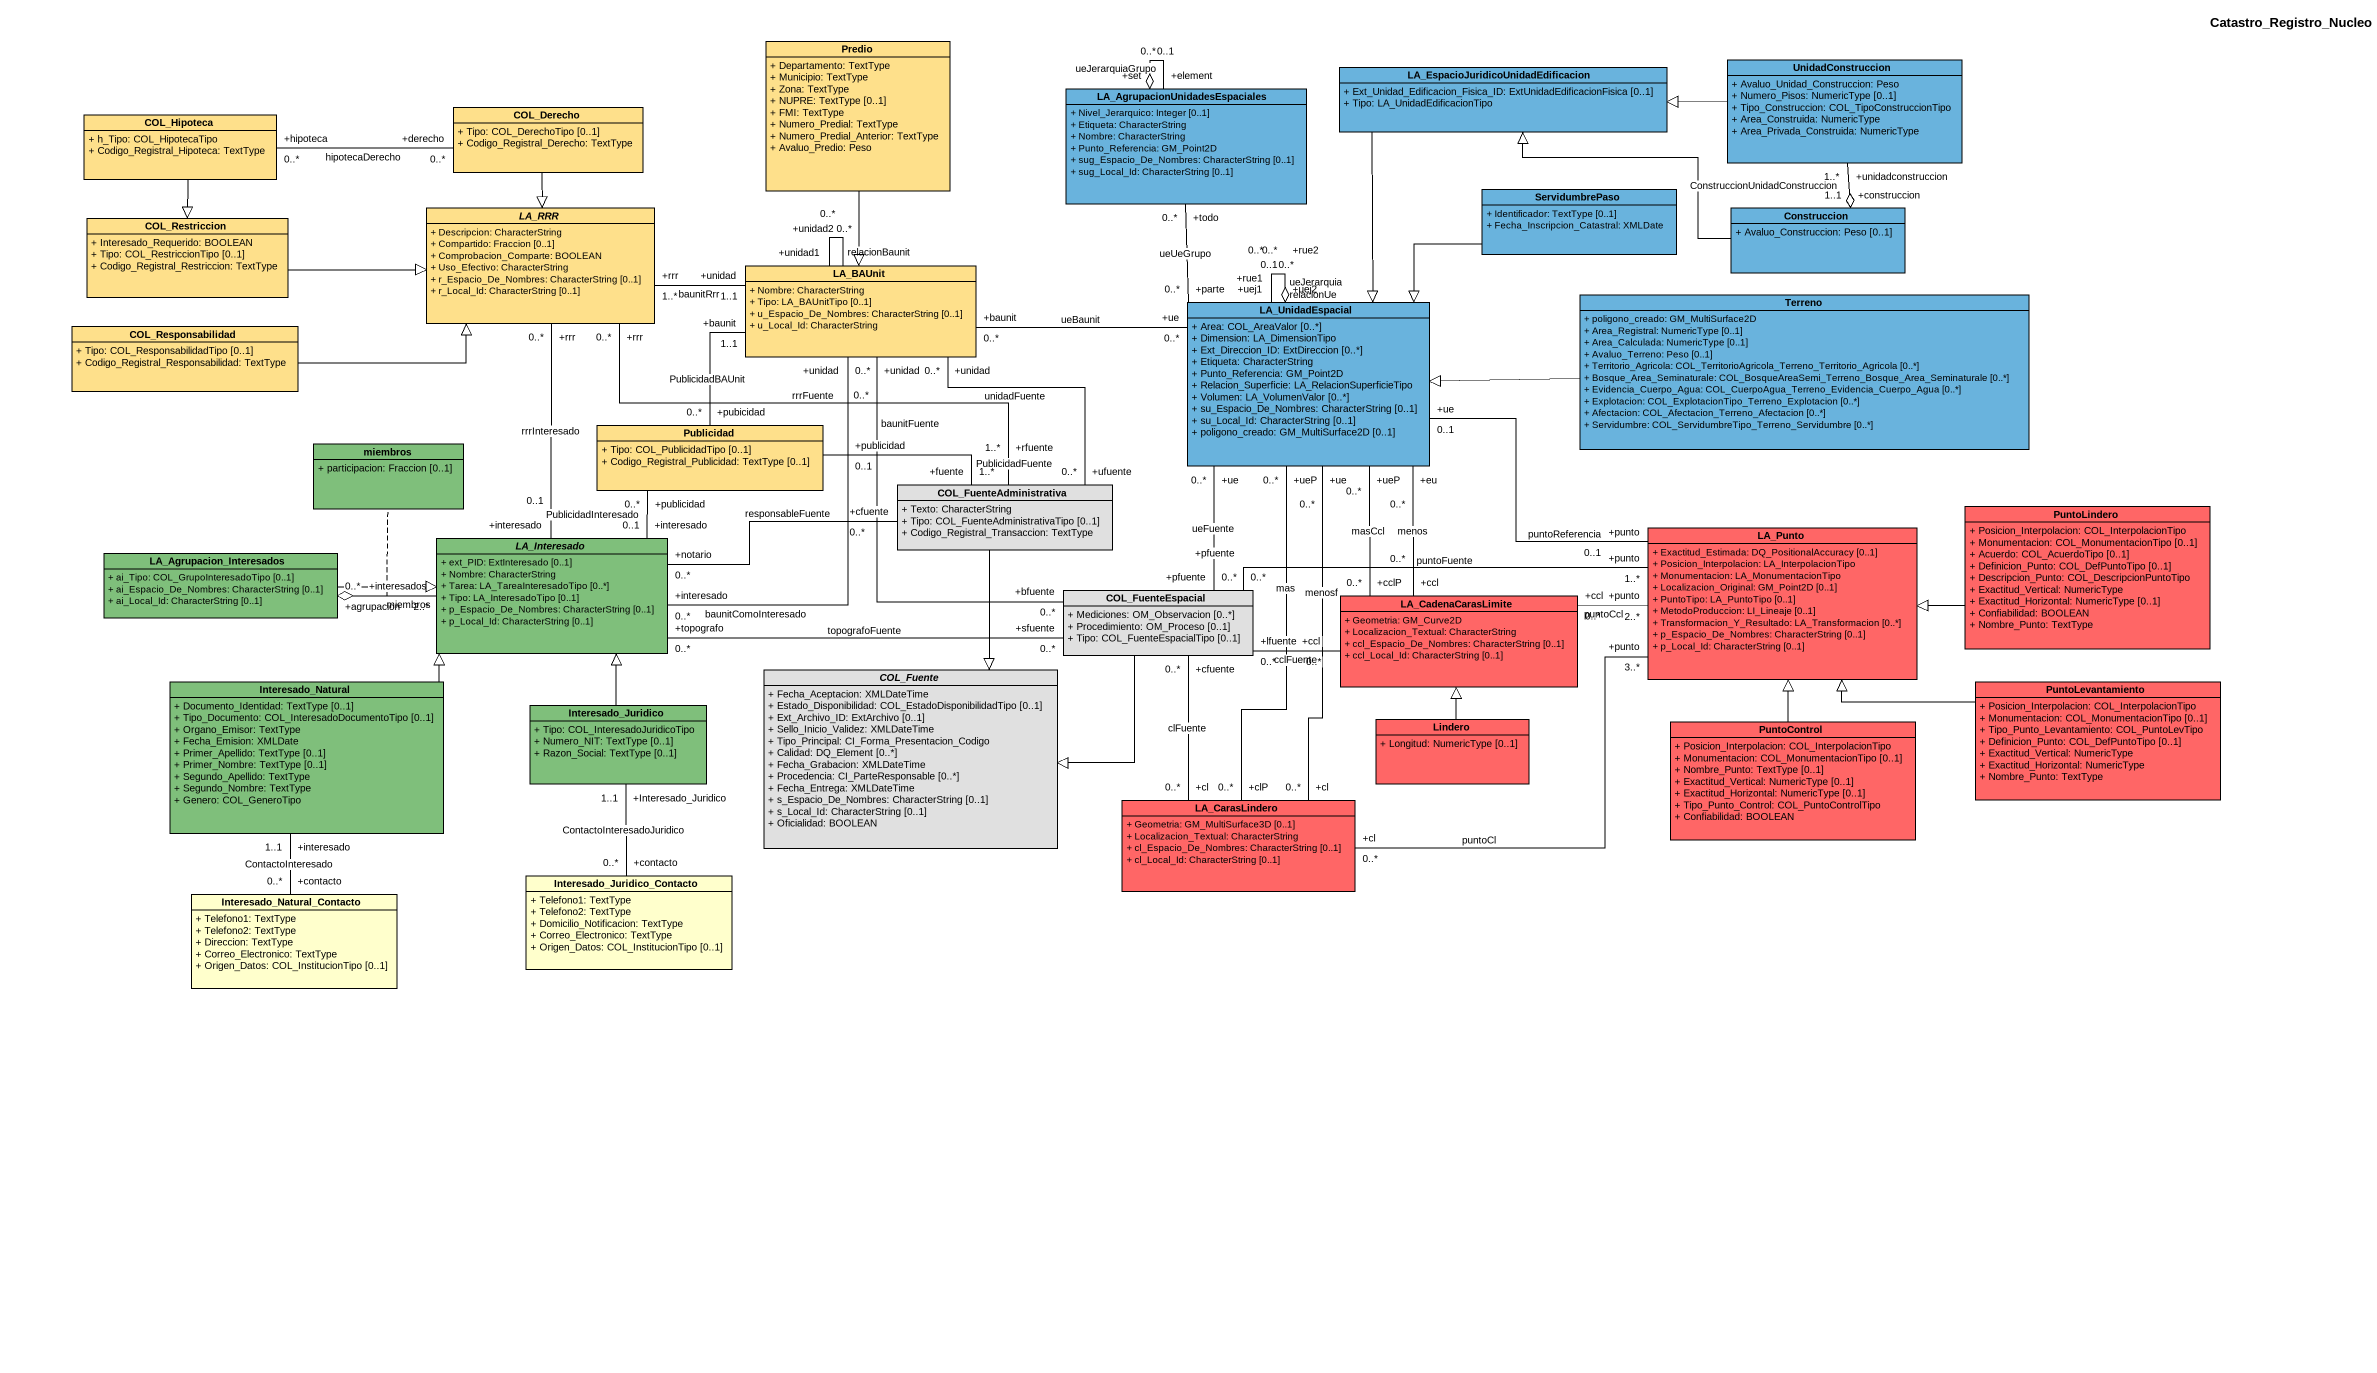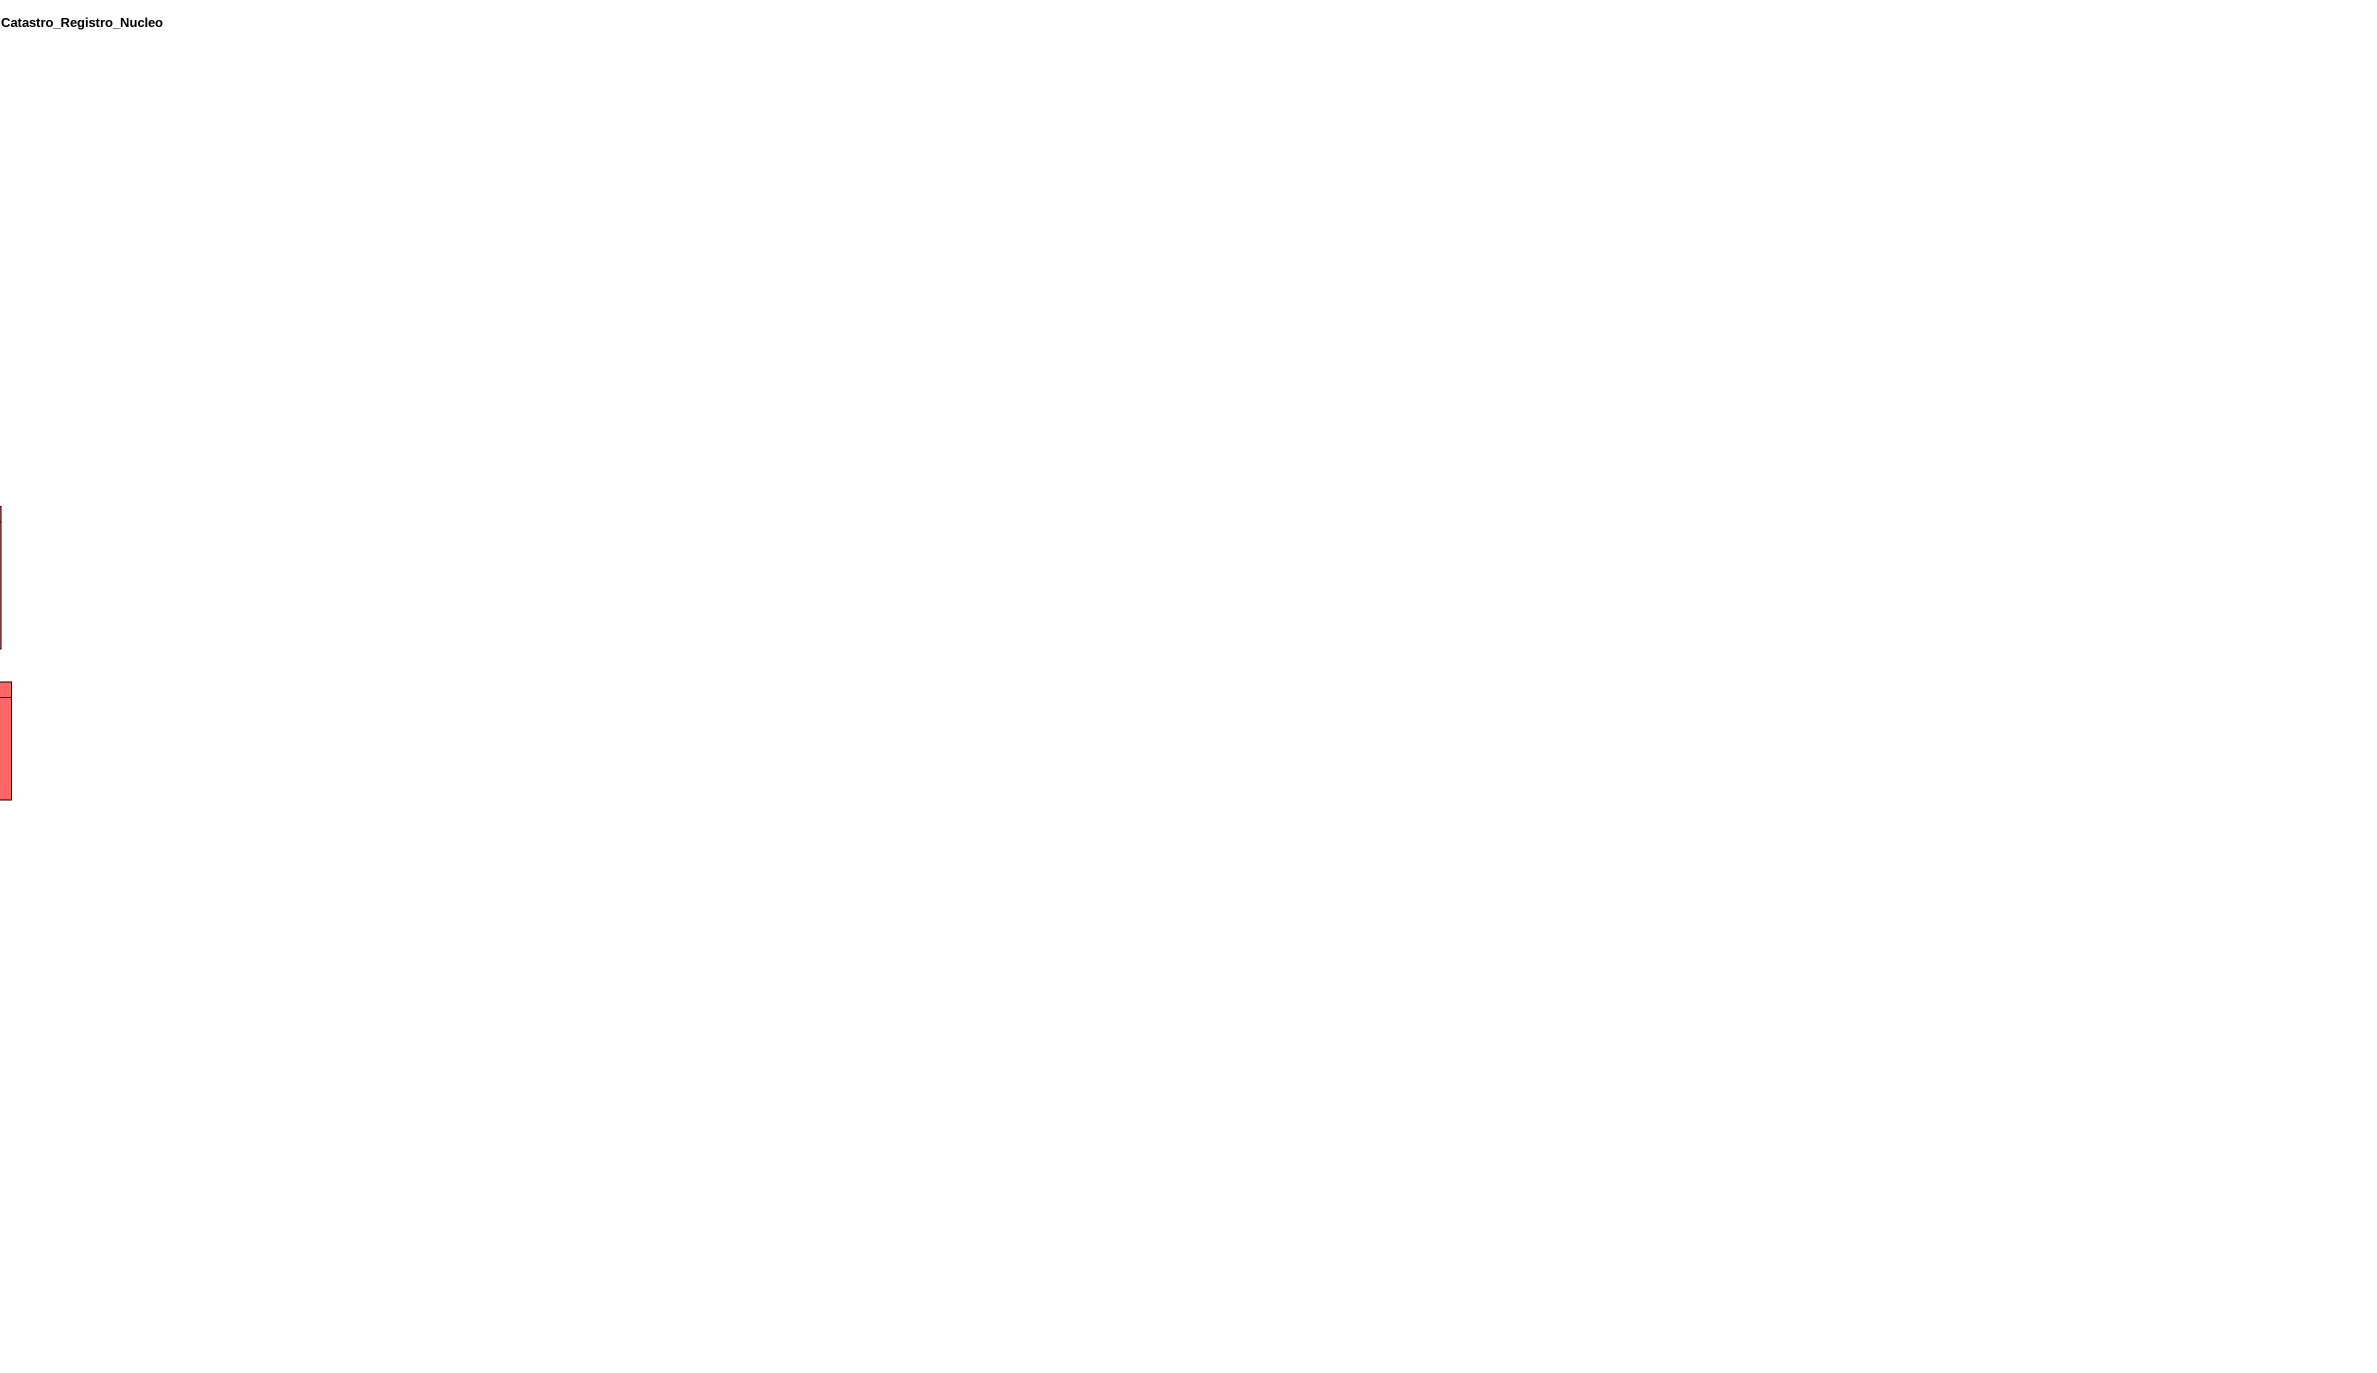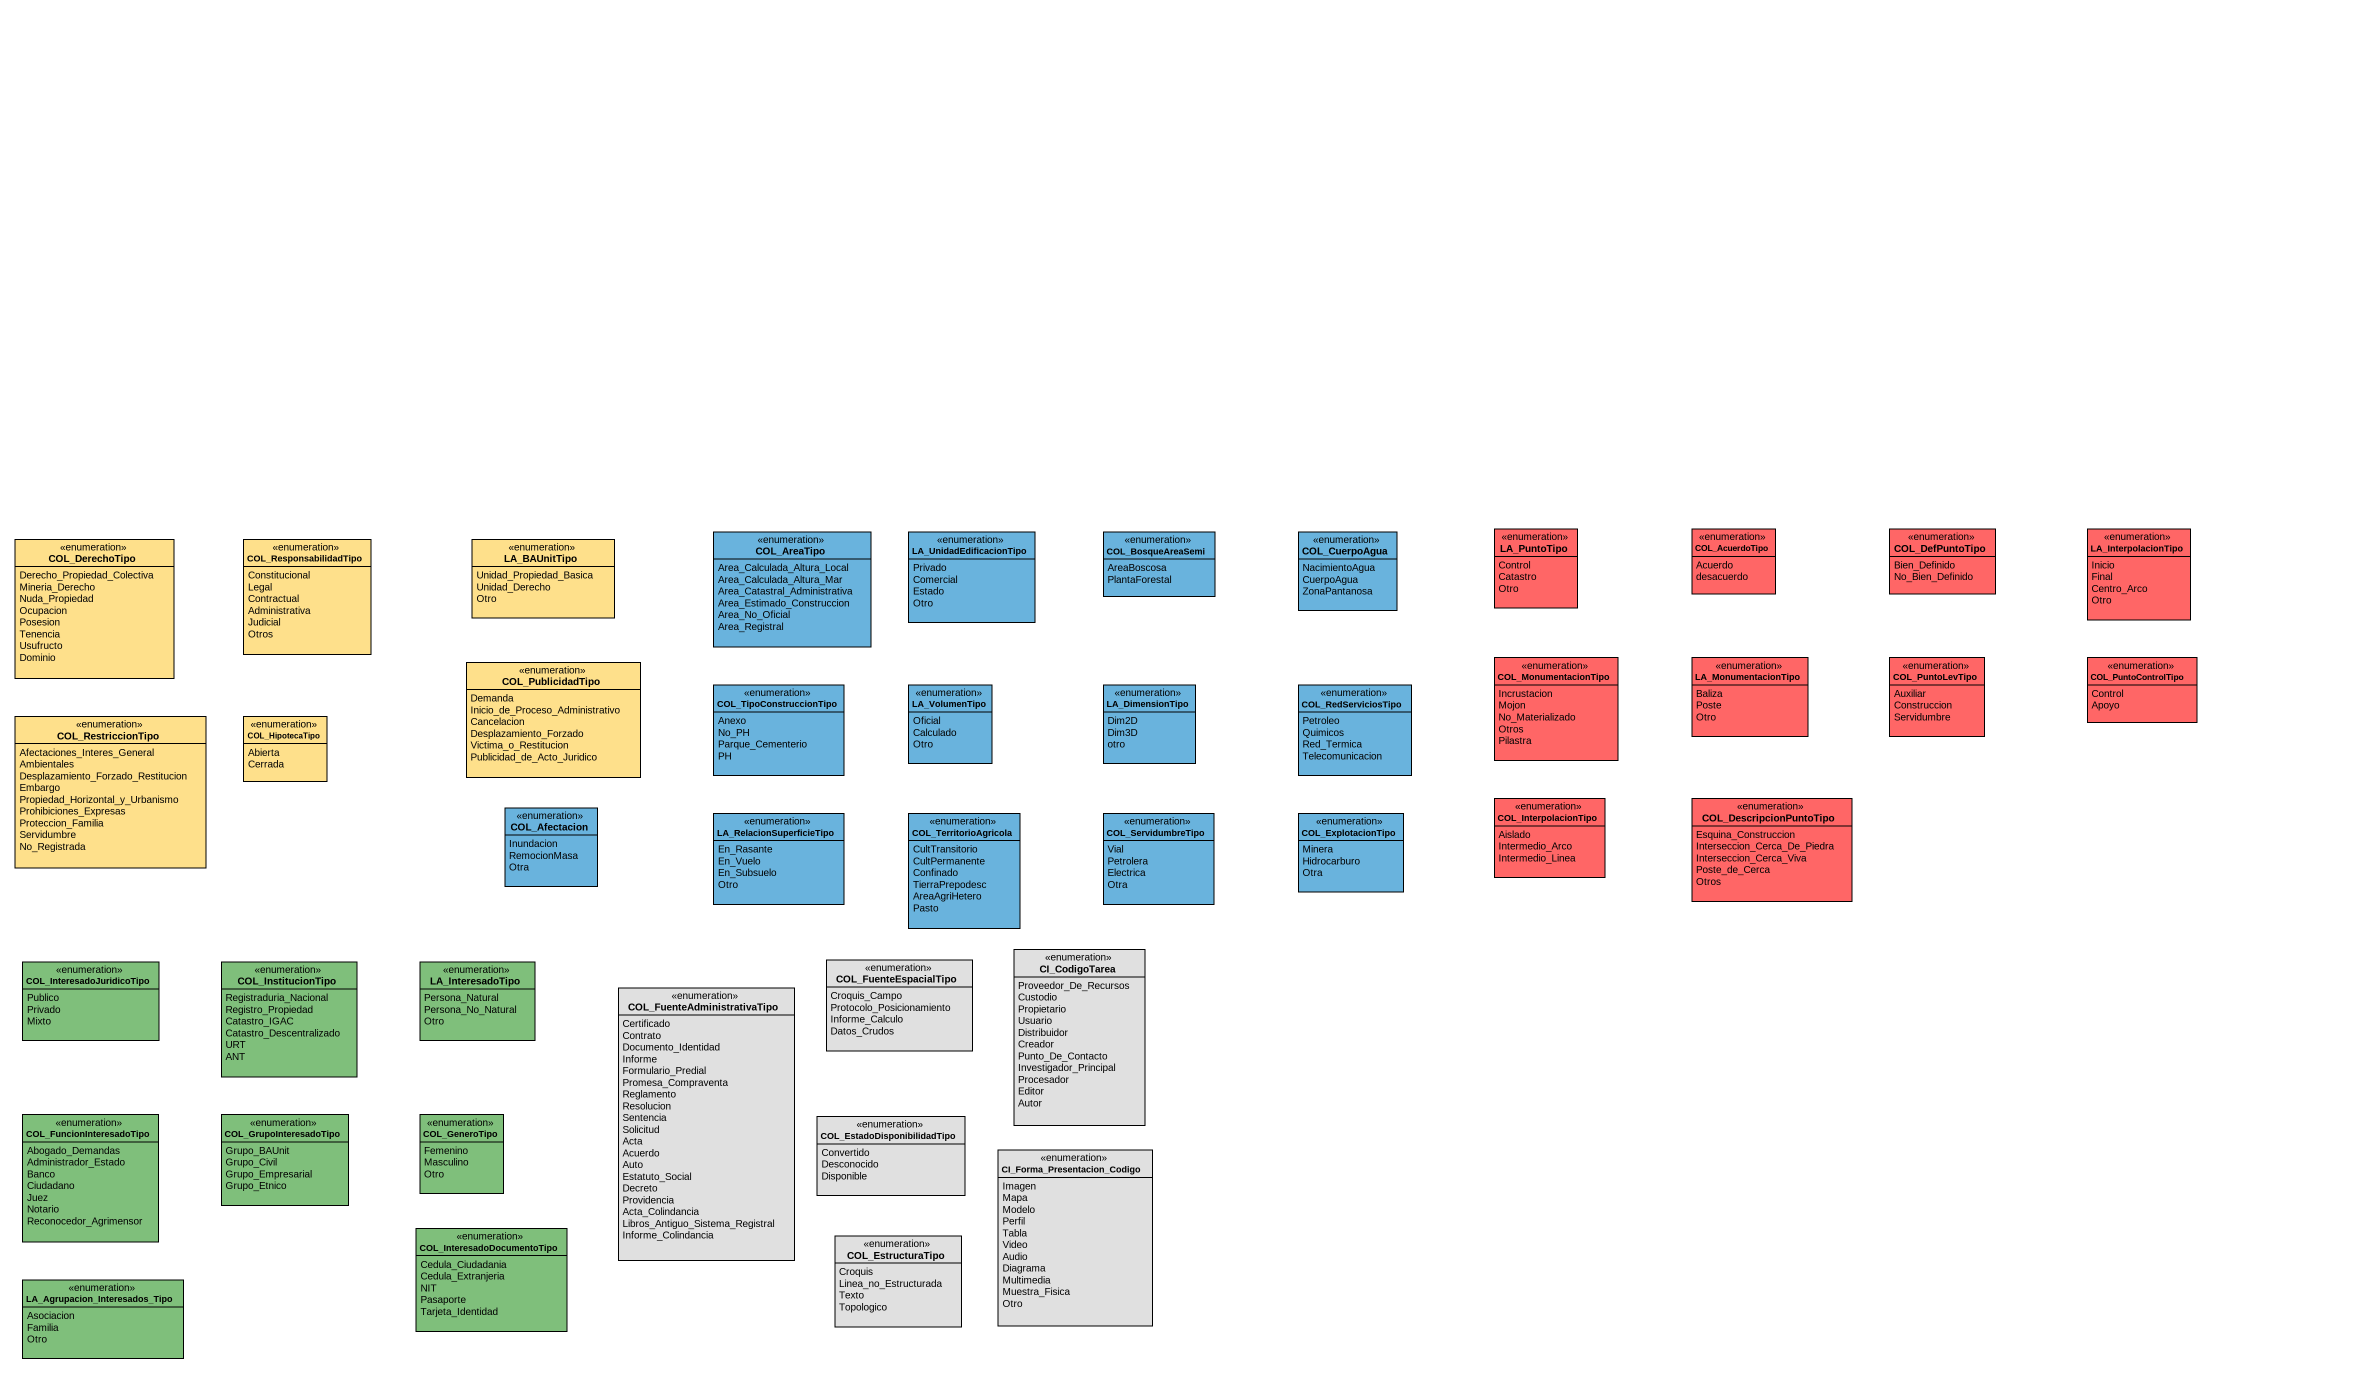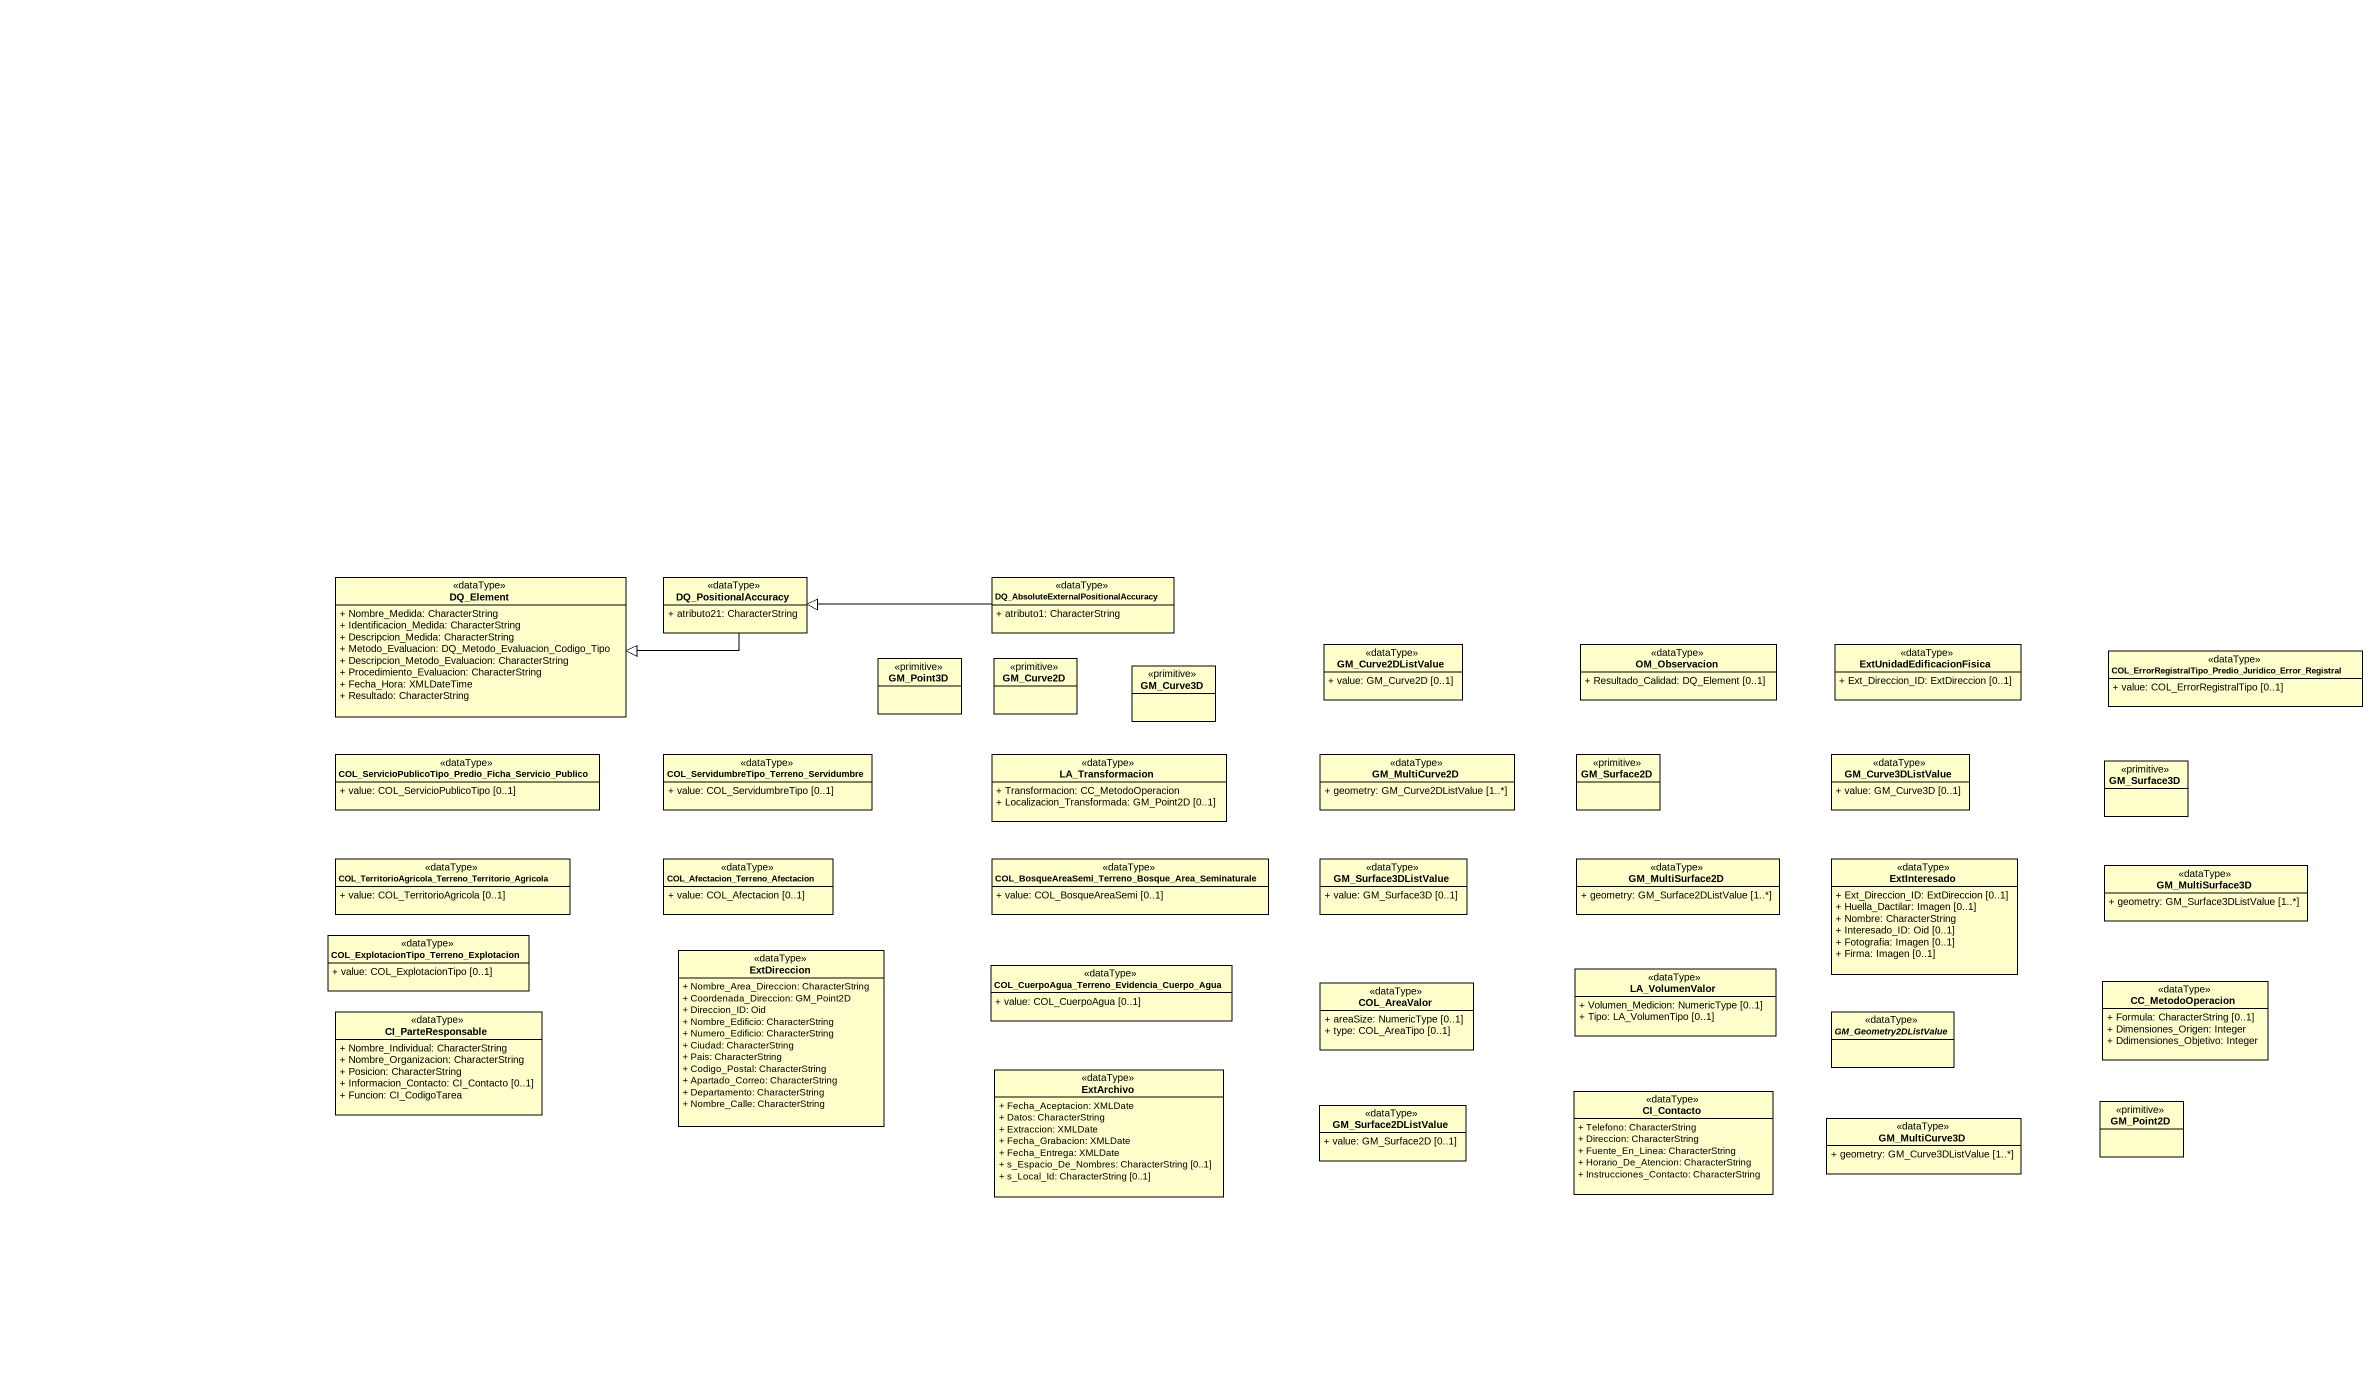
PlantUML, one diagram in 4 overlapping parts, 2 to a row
@startuml
title Catastro_Registro_Nucleo
hide circle
hide empty members
skinparam classAttributeIconSize 0
class Predio #FEE08B {
  + Departamento: TextType
  + Municipio: TextType
  + Zona: TextType
  + NUPRE: TextType [0..1]
  + FMI: TextType
  + Numero_Predial: TextType
  + Numero_Predial_Anterior: TextType
  + Avaluo_Predio: Peso
}
class "LA_AgrupacionUnidadesEspaciales" as LA_AgrupacionUnidadesEspacia #69B3DD {
  + Nivel_Jerarquico: Integer [0..1]
  + Etiqueta: CharacterString
  + Nombre: CharacterString
  + Punto_Referencia: GM_Point2D
  + sug_Espacio_De_Nombres: CharacterString [0..1]
  + sug_Local_Id: CharacterString [0..1]
}
class "LA_EspacioJuridicoUnidadEdificacion" as LA_EspacioJuridicoUnidadEdif #69B3DD {
  + Ext_Unidad_Edificacion_Fisica_ID: ExtUnidadEdificacionFisica [0..1]
  + Tipo: LA_UnidadEdificacionTipo
}
class UnidadConstruccion #69B3DD {
  + Avaluo_Unidad_Construccion: Peso
  + Numero_Pisos: NumericType [0..1]
  + Tipo_Construccion: COL_TipoConstruccionTipo
  + Area_Construida: NumericType
  + Area_Privada_Construida: NumericType
}
class COL_Hipoteca #FEE08B {
  + h_Tipo: COL_HipotecaTipo
  + Codigo_Registral_Hipoteca: TextType
}
class COL_Derecho #FEE08B {
  + Tipo: COL_DerechoTipo [0..1]
  + Codigo_Registral_Derecho: TextType
}
abstract class LA_RRR #FEE08B {
  + Descripcion: CharacterString
  + Compartido: Fraccion [0..1]
  + Comprobacion_Comparte: BOOLEAN
  + Uso_Efectivo: CharacterString
  + r_Espacio_De_Nombres: CharacterString [0..1]
  + r_Local_Id: CharacterString [0..1]
}
class ServidumbrePaso #69B3DD {
  + Identificador: TextType [0..1]
  + Fecha_Inscripcion_Catastral: XMLDate
}
class Construccion #69B3DD {
  + Avaluo_Construccion: Peso [0..1]
}
class COL_Restriccion #FEE08B {
  + Interesado_Requerido: BOOLEAN
  + Tipo: COL_RestriccionTipo [0..1]
  + Codigo_Registral_Restriccion: TextType
}
class LA_BAUnit #FEE08B {
  + Nombre: CharacterString
  + Tipo: LA_BAUnitTipo [0..1]
  + u_Espacio_De_Nombres: CharacterString [0..1]
  + u_Local_Id: CharacterString
}
class Terreno #69B3DD {
  + poligono_creado: GM_MultiSurface2D
  + Area_Registral: NumericType [0..1]
  + Area_Calculada: NumericType [0..1]
  + Avaluo_Terreno: Peso [0..1]
  + Territorio_Agricola: COL_TerritorioAgricola_Terreno_Territorio_Agricola [0..*]
  + Bosque_Area_Seminaturale: COL_BosqueAreaSemi_Terreno_Bosque_Area_Seminaturale [0..*]
  + Evidencia_Cuerpo_Agua: COL_CuerpoAgua_Terreno_Evidencia_Cuerpo_Agua [0..*]
  + Explotacion: COL_ExplotacionTipo_Terreno_Explotacion [0..*]
  + Afectacion: COL_Afectacion_Terreno_Afectacion [0..*]
  + Servidumbre: COL_ServidumbreTipo_Terreno_Servidumbre [0..*]
}
class COL_Responsabilidad #FEE08B {
  + Tipo: COL_ResponsabilidadTipo [0..1]
  + Codigo_Registral_Responsabilidad: TextType
}
class LA_UnidadEspacial #69B3DD {
  + Area: COL_AreaValor [0..*]
  + Dimension: LA_DimensionTipo
  + Ext_Direccion_ID: ExtDireccion [0..*]
  + Etiqueta: CharacterString
  + Punto_Referencia: GM_Point2D
  + Relacion_Superficie: LA_RelacionSuperficieTipo
  + Volumen: LA_VolumenValor [0..*]
  + su_Espacio_De_Nombres: CharacterString [0..1]
  + su_Local_Id: CharacterString [0..1]
  + poligono_creado: GM_MultiSurface2D [0..1]
}
class Publicidad #FEE08B {
  + Tipo: COL_PublicidadTipo [0..1]
  + Codigo_Registral_Publicidad: TextType [0..1]
}
class miembros #7FBF7B {
  + participacion: Fraccion [0..1]
}
class COL_FuenteAdministrativa #E0E0E0 {
  + Texto: CharacterString
  + Tipo: COL_FuenteAdministrativaTipo [0..1]
  + Codigo_Registral_Transaccion: TextType
}
class PuntoLindero #FF6666 {
  + Posicion_Interpolacion: COL_InterpolacionTipo
  + Monumentacion: COL_MonumentacionTipo [0..1]
  + Acuerdo: COL_AcuerdoTipo [0..1]
  + Definicion_Punto: COL_DefPuntoTipo [0..1]
  + Descripcion_Punto: COL_DescripcionPuntoTipo
  + Exactitud_Vertical: NumericType
  + Exactitud_Horizontal: NumericType [0..1]
  + Confiabilidad: BOOLEAN
  + Nombre_Punto: TextType
}
abstract class LA_Interesado #7FBF7B {
  + ext_PID: ExtInteresado [0..1]
  + Nombre: CharacterString
  + Tarea: LA_TareaInteresadoTipo [0..*]
  + Tipo: LA_InteresadoTipo [0..1]
  + p_Espacio_De_Nombres: CharacterString [0..1]
  + p_Local_Id: CharacterString [0..1]
}
class LA_Punto #FF6666 {
  + Exactitud_Estimada: DQ_PositionalAccuracy [0..1]
  + Posicion_Interpolacion: LA_InterpolacionTipo
  + Monumentacion: LA_MonumentacionTipo
  + Localizacion_Original: GM_Point2D [0..1]
  + PuntoTipo: LA_PuntoTipo [0..1]
  + MetodoProduccion: LI_Lineaje [0..1]
  + Transformacion_Y_Resultado: LA_Transformacion [0..*]
  + p_Espacio_De_Nombres: CharacterString [0..1]
  + p_Local_Id: CharacterString [0..1]
}
class LA_Agrupacion_Interesados #7FBF7B {
  + ai_Tipo: COL_GrupoInteresadoTipo [0..1]
  + ai_Espacio_De_Nombres: CharacterString [0..1]
  + ai_Local_Id: CharacterString [0..1]
}
class COL_FuenteEspacial #E0E0E0 {
  + Mediciones: OM_Observacion [0..*]
  + Procedimiento: OM_Proceso [0..1]
  + Tipo: COL_FuenteEspacialTipo [0..1]
}
class LA_CadenaCarasLimite #FF6666 {
  + Geometria: GM_Curve2D
  + Localizacion_Textual: CharacterString
  + ccl_Espacio_De_Nombres: CharacterString [0..1]
  + ccl_Local_Id: CharacterString [0..1]
}
abstract class COL_Fuente #E0E0E0 {
  + Fecha_Aceptacion: XMLDateTime
  + Estado_Disponibilidad: COL_EstadoDisponibilidadTipo [0..1]
  + Ext_Archivo_ID: ExtArchivo [0..1]
  + Sello_Inicio_Validez: XMLDateTime
  + Tipo_Principal: CI_Forma_Presentacion_Codigo
  + Calidad: DQ_Element [0..*]
  + Fecha_Grabacion: XMLDateTime
  + Procedencia: CI_ParteResponsable [0..*]
  + Fecha_Entrega: XMLDateTime
  + s_Espacio_De_Nombres: CharacterString [0..1]
  + s_Local_Id: CharacterString [0..1]
  + Oficialidad: BOOLEAN
}
class Interesado_Natural #7FBF7B {
  + Documento_Identidad: TextType [0..1]
  + Tipo_Documento: COL_InteresadoDocumentoTipo [0..1]
  + Organo_Emisor: TextType
  + Fecha_Emision: XMLDate
  + Primer_Apellido: TextType [0..1]
  + Primer_Nombre: TextType [0..1]
  + Segundo_Apellido: TextType
  + Segundo_Nombre: TextType
  + Genero: COL_GeneroTipo
}
class Interesado_Juridico #7FBF7B {
  + Tipo: COL_InteresadoJuridicoTipo
  + Numero_NIT: TextType [0..1]
  + Razon_Social: TextType [0..1]
}
class Lindero #FF6666 {
  + Longitud: NumericType [0..1]
}
class PuntoLevantamiento #FF6666 {
  + Posicion_Interpolacion: COL_InterpolacionTipo
  + Monumentacion: COL_MonumentacionTipo [0..1]
  + Tipo_Punto_Levantamiento: COL_PuntoLevTipo
  + Definicion_Punto: COL_DefPuntoTipo [0..1]
  + Exactitud_Vertical: NumericType
  + Exactitud_Horizontal: NumericType
  + Nombre_Punto: TextType
}
class PuntoControl #FF6666 {
  + Posicion_Interpolacion: COL_InterpolacionTipo
  + Monumentacion: COL_MonumentacionTipo [0..1]
  + Nombre_Punto: TextType [0..1]
  + Exactitud_Vertical: NumericType [0..1]
  + Exactitud_Horizontal: NumericType [0..1]
  + Tipo_Punto_Control: COL_PuntoControlTipo
  + Confiabilidad: BOOLEAN
}
class LA_CarasLindero #FF6666 {
  + Geometria: GM_MultiSurface3D [0..1]
  + Localizacion_Textual: CharacterString
  + cl_Espacio_De_Nombres: CharacterString [0..1]
  + cl_Local_Id: CharacterString [0..1]
}
class Interesado_Juridico_Contacto {
  + Telefono1: TextType
  + Telefono2: TextType
  + Domicilio_Notificacion: TextType
  + Correo_Electronico: TextType
  + Origen_Datos: COL_InstitucionTipo [0..1]
}
class Interesado_Natural_Contacto {
  + Telefono1: TextType
  + Telefono2: TextType
  + Direccion: TextType
  + Correo_Electronico: TextType
  + Origen_Datos: COL_InstitucionTipo [0..1]
}
enum COL_DerechoTipo #FEE08B {
  Derecho_Propiedad_Colectiva
  Mineria_Derecho
  Nuda_Propiedad
  Ocupacion
  Posesion
  Tenencia
  Usufructo
  Dominio
}
enum COL_ResponsabilidadTipo #FEE08B {
  Constitucional
  Legal
  Contractual
  Administrativa
  Judicial
  Otros
}
enum LA_BAUnitTipo #FEE08B {
  Unidad_Propiedad_Basica
  Unidad_Derecho
  Otro
}
enum COL_AreaTipo #69B3DD {
  Area_Calculada_Altura_Local
  Area_Calculada_Altura_Mar
  Area_Catastral_Administrativa
  Area_Estimado_Construccion
  Area_No_Oficial
  Area_Registral
}
enum LA_UnidadEdificacionTipo #69B3DD {
  Privado
  Comercial
  Estado
  Otro
}
enum COL_BosqueAreaSemi #69B3DD {
  AreaBoscosa
  PlantaForestal
}
enum COL_CuerpoAgua #69B3DD {
  NacimientoAgua
  CuerpoAgua
  ZonaPantanosa
}
enum LA_PuntoTipo #FF6666 {
  Control
  Catastro
  Otro
}
enum COL_AcuerdoTipo #FF6666 {
  Acuerdo
  desacuerdo
}
enum COL_DefPuntoTipo #FF6666 {
  Bien_Definido
  No_Bien_Definido
}
enum LA_InterpolacionTipo #FF6666 {
  Inicio
  Final
  Centro_Arco
  Otro
}
class DQ_Element <<dataType>> {
  + Nombre_Medida: CharacterString
  + Identificacion_Medida: CharacterString
  + Descripcion_Medida: CharacterString
  + Metodo_Evaluacion: DQ_Metodo_Evaluacion_Codigo_Tipo
  + Descripcion_Metodo_Evaluacion: CharacterString
  + Procedimiento_Evaluacion: CharacterString
  + Fecha_Hora: XMLDateTime
  + Resultado: CharacterString
}
class DQ_PositionalAccuracy <<dataType>> {
  + atributo21: CharacterString
}
class "DQ_AbsoluteExternalPositionalAccuracy" as DQ_AbsoluteExternalPositiona <<dataType>> {
  + atributo1: CharacterString
}
class GM_Curve2DListValue <<dataType>> {
  + value: GM_Curve2D [0..1]
}
class OM_Observacion <<dataType>> {
  + Resultado_Calidad: DQ_Element [0..1]
}
class ExtUnidadEdificacionFisica <<dataType>> {
  + Ext_Direccion_ID: ExtDireccion [0..1]
}
enum COL_PublicidadTipo #FEE08B {
  Demanda
  Inicio_de_Proceso_Administrativo
  Cancelacion
  Desplazamiento_Forzado
  Victima_o_Restitucion
  Publicidad_de_Acto_Juridico
}
enum COL_TipoConstruccionTipo #69B3DD {
  Anexo
  No_PH
  Parque_Cementerio
  PH
}
enum LA_VolumenTipo #69B3DD {
  Oficial
  Calculado
  Otro
}
enum LA_DimensionTipo #69B3DD {
  Dim2D
  Dim3D
  otro
}
enum COL_RedServiciosTipo #69B3DD {
  Petroleo
  Quimicos
  Red_Termica
  Telecomunicacion
}
enum COL_MonumentacionTipo #FF6666 {
  Incrustacion
  Mojon
  No_Materializado
  Otros
  Pilastra
}
enum LA_MonumentacionTipo #FF6666 {
  Baliza
  Poste
  Otro
}
enum COL_PuntoLevTipo #FF6666 {
  Auxiliar
  Construccion
  Servidumbre
}
enum COL_PuntoControlTipo #FF6666 {
  Control
  Apoyo
}
class GM_Point3D <<primitive>>
class GM_Curve2D <<primitive>>
class GM_Curve3D <<primitive>>
class "COL_ErrorRegistralTipo_Predio_Juridico_Error_Registral" as COL_ErrorRegistralTipo <<dataType>> {
  + value: COL_ErrorRegistralTipo [0..1]
}
enum COL_RestriccionTipo #FEE08B {
  Afectaciones_Interes_General
  Ambientales
  Desplazamiento_Forzado_Restitucion
  Embargo
  Propiedad_Horizontal_y_Urbanismo
  Prohibiciones_Expresas
  Proteccion_Familia
  Servidumbre
  No_Registrada
}
enum COL_HipotecaTipo #FEE08B {
  Abierta
  Cerrada
}
class "COL_ServicioPublicoTipo_Predio_Ficha_Servicio_Publico" as COL_ServicioPublicoTipo <<dataType>> {
  + value: COL_ServicioPublicoTipo [0..1]
}
class "COL_ServidumbreTipo_Terreno_Servidumbre" as COL_ServidumbreTipo_Terreno <<dataType>> {
  + value: COL_ServidumbreTipo [0..1]
}
class LA_Transformacion <<dataType>> {
  + Transformacion: CC_MetodoOperacion
  + Localizacion_Transformada: GM_Point2D [0..1]
}
class GM_MultiCurve2D <<dataType>> {
  + geometry: GM_Curve2DListValue [1..*]
}
class GM_Surface2D <<primitive>>
class GM_Curve3DListValue <<dataType>> {
  + value: GM_Curve3D [0..1]
}
class GM_Surface3D <<primitive>>
enum COL_Afectacion #69B3DD {
  Inundacion
  RemocionMasa
  Otra
}
enum LA_RelacionSuperficieTipo #69B3DD {
  En_Rasante
  En_Vuelo
  En_Subsuelo
  Otro
}
enum COL_TerritorioAgricola #69B3DD {
  CultTransitorio
  CultPermanente
  Confinado
  TierraPrepodesc
  AreaAgriHetero
  Pasto
}
enum COL_ServidumbreTipo #69B3DD {
  Vial
  Petrolera
  Electrica
  Otra
}
enum COL_ExplotacionTipo #69B3DD {
  Minera
  Hidrocarburo
  Otra
}
enum COL_InterpolacionTipo #FF6666 {
  Aislado
  Intermedio_Arco
  Intermedio_Linea
}
enum COL_DescripcionPuntoTipo #FF6666 {
  Esquina_Construccion
  Interseccion_Cerca_De_Piedra
  Interseccion_Cerca_Viva
  Poste_de_Cerca
  Otros
}
class "COL_TerritorioAgricola_Terreno_Territorio_Agricola" as COL_TerritorioAgricola_2 <<dataType>> {
  + value: COL_TerritorioAgricola [0..1]
}
class "COL_Afectacion_Terreno_Afectacion" as COL_Afectacion_Terreno <<dataType>> {
  + value: COL_Afectacion [0..1]
}
class "COL_BosqueAreaSemi_Terreno_Bosque_Area_Seminaturale" as COL_BosqueAreaSemi_Terreno <<dataType>> {
  + value: COL_BosqueAreaSemi [0..1]
}
class GM_Surface3DListValue <<dataType>> {
  + value: GM_Surface3D [0..1]
}
class GM_MultiSurface2D <<dataType>> {
  + geometry: GM_Surface2DListValue [1..*]
}
class ExtInteresado <<dataType>> {
  + Ext_Direccion_ID: ExtDireccion [0..1]
  + Huella_Dactilar: Imagen [0..1]
  + Nombre: CharacterString
  + Interesado_ID: Oid [0..1]
  + Fotografia: Imagen [0..1]
  + Firma: Imagen [0..1]
}
class GM_MultiSurface3D <<dataType>> {
  + geometry: GM_Surface3DListValue [1..*]
}
class "COL_ExplotacionTipo_Terreno_Explotacion" as COL_ExplotacionTipo_Terreno <<dataType>> {
  + value: COL_ExplotacionTipo [0..1]
}
enum COL_InteresadoJuridicoTipo #7FBF7B {
  Publico
  Privado
  Mixto
}
enum COL_InstitucionTipo #7FBF7B {
  Registraduria_Nacional
  Registro_Propiedad
  Catastro_IGAC
  Catastro_Descentralizado
  URT
  ANT
}
enum LA_InteresadoTipo #7FBF7B {
  Persona_Natural
  Persona_No_Natural
  Otro
}
enum COL_FuenteEspacialTipo #E0E0E0 {
  Croquis_Campo
  Protocolo_Posicionamiento
  Informe_Calculo
  Datos_Crudos
}
enum CI_CodigoTarea #E0E0E0 {
  Proveedor_De_Recursos
  Custodio
  Propietario
  Usuario
  Distribuidor
  Creador
  Punto_De_Contacto
  Investigador_Principal
  Procesador
  Editor
  Autor
}
class ExtDireccion <<dataType>> {
  + Nombre_Area_Direccion: CharacterString
  + Coordenada_Direccion: GM_Point2D
  + Direccion_ID: Oid
  + Nombre_Edificio: CharacterString
  + Numero_Edificio: CharacterString
  + Ciudad: CharacterString
  + Pais: CharacterString
  + Codigo_Postal: CharacterString
  + Apartado_Correo: CharacterString
  + Departamento: CharacterString
  + Nombre_Calle: CharacterString
}
class "COL_CuerpoAgua_Terreno_Evidencia_Cuerpo_Agua" as COL_CuerpoAgua_Terreno <<dataType>> {
  + value: COL_CuerpoAgua [0..1]
}
class COL_AreaValor <<dataType>> {
  + areaSize: NumericType [0..1]
  + type: COL_AreaTipo [0..1]
}
class LA_VolumenValor <<dataType>> {
  + Volumen_Medicion: NumericType [0..1]
  + Tipo: LA_VolumenTipo [0..1]
}
class CC_MetodoOperacion <<dataType>> {
  + Formula: CharacterString [0..1]
  + Dimensiones_Origen: Integer
  + Ddimensiones_Objetivo: Integer
}
enum COL_FuenteAdministrativaTipo #E0E0E0 {
  Certificado
  Contrato
  Documento_Identidad
  Informe
  Formulario_Predial
  Promesa_Compraventa
  Reglamento
  Resolucion
  Sentencia
  Solicitud
  Acta
  Acuerdo
  Auto
  Estatuto_Social
  Decreto
  Providencia
  Acta_Colindancia
  Libros_Antiguo_Sistema_Registral
  Informe_Colindancia
}
class CI_ParteResponsable <<dataType>> {
  + Nombre_Individual: CharacterString
  + Nombre_Organizacion: CharacterString
  + Posicion: CharacterString
  + Informacion_Contacto: CI_Contacto [0..1]
  + Funcion: CI_CodigoTarea
}
abstract class GM_Geometry2DListValue <<dataType>>
class ExtArchivo <<dataType>> {
  + Fecha_Aceptacion: XMLDate
  + Datos: CharacterString
  + Extraccion: XMLDate
  + Fecha_Grabacion: XMLDate
  + Fecha_Entrega: XMLDate
  + s_Espacio_De_Nombres: CharacterString [0..1]
  + s_Local_Id: CharacterString [0..1]
}
class GM_Surface2DListValue <<dataType>> {
  + value: GM_Surface2D [0..1]
}
class CI_Contacto <<dataType>> {
  + Telefono: CharacterString
  + Direccion: CharacterString
  + Fuente_En_Linea: CharacterString
  + Horario_De_Atencion: CharacterString
  + Instrucciones_Contacto: CharacterString
}
class GM_Point2D <<primitive>>
enum COL_FuncionInteresadoTipo #7FBF7B {
  Abogado_Demandas
  Administrador_Estado
  Banco
  Ciudadano
  Juez
  Notario
  Reconocedor_Agrimensor
}
enum COL_GrupoInteresadoTipo #7FBF7B {
  Grupo_BAUnit
  Grupo_Civil
  Grupo_Empresarial
  Grupo_Etnico
}
enum COL_GeneroTipo #7FBF7B {
  Femenino
  Masculino
  Otro
}
enum COL_EstadoDisponibilidadTipo #E0E0E0 {
  Convertido
  Desconocido
  Disponible
}
enum CI_Forma_Presentacion_Codigo #E0E0E0 {
  Imagen
  Mapa
  Modelo
  Perfil
  Tabla
  Video
  Audio
  Diagrama
  Multimedia
  Muestra_Fisica
  Otro
}
class GM_MultiCurve3D <<dataType>> {
  + geometry: GM_Curve3DListValue [1..*]
}
enum COL_InteresadoDocumentoTipo #7FBF7B {
  Cedula_Ciudadania
  Cedula_Extranjeria
  NIT
  Pasaporte
  Tarjeta_Identidad
}
enum COL_EstructuraTipo #E0E0E0 {
  Croquis
  Linea_no_Estructurada
  Texto
  Topologico
}
enum "LA_Agrupacion_Interesados_Tipo" as LA_Agrupacion_Interesados_2 #7FBF7B {
  Asociacion
  Familia
  Otro
}
Predio --|> LA_BAUnit
LA_AgrupacionUnidadesEspacia "+element\n0..*" --o "+set\n0..1" LA_AgrupacionUnidadesEspacia : ueJerarquiaGrupo
LA_AgrupacionUnidadesEspacia "+todo\n0..*" -- "+parte\n0..*" LA_UnidadEspacial : ueUeGrupo
LA_EspacioJuridicoUnidadEdif --|> LA_UnidadEspacial
UnidadConstruccion -left-|> LA_EspacioJuridicoUnidadEdif
COL_Hipoteca --|> COL_Restriccion
COL_Derecho "+derecho\n0..*" -left- "+hipoteca\n0..*" COL_Hipoteca : hipotecaDerecho
COL_Derecho --|> LA_RRR
LA_RRR "+rrr\n1..*" -right- "+unidad\n1..1" LA_BAUnit : baunitRrr
LA_RRR "+rrr\n0..*" -right- "+rfuente\n1..*" COL_FuenteAdministrativa : rrrFuente
ServidumbrePaso -left-|> LA_UnidadEspacial
Construccion -left-|> LA_EspacioJuridicoUnidadEdif
Construccion "+construccion\n1..1" o-up- "+unidadconstruccion\n1..*" UnidadConstruccion : ConstruccionUnidadConstruccion
COL_Restriccion -right-|> LA_RRR
LA_BAUnit "+unidad2\n0..*" -- "+unidad1\n0..*" LA_BAUnit : relacionBaunit
LA_BAUnit "+baunit\n0..*" -right- "+ue\n0..*" LA_UnidadEspacial : ueBaunit
LA_BAUnit "+baunit\n1..1" -- "+pubicidad\n0..*" Publicidad : PublicidadBAUnit
LA_BAUnit "+unidad\n0..*" -- "+ufuente\n0..*" COL_FuenteAdministrativa : unidadFuente
LA_BAUnit "+unidad\n0..*" -- "+interesado\n0..*" LA_Interesado : baunitComoInteresado
LA_BAUnit "+unidad\n0..*" -- "+bfuente\n0..*" COL_FuenteEspacial : baunitFuente
Terreno -left-|> LA_UnidadEspacial
COL_Responsabilidad -right-|> LA_RRR
LA_UnidadEspacial "+uej2\n0..1" o-- "+uej1\n0..*" LA_UnidadEspacial : ueJerarquia
LA_UnidadEspacial "+rue2\n0..*" -- "+rue1\n0..*" LA_UnidadEspacial : relacionUe
LA_UnidadEspacial "+ueP\n0..*" -- "+cclP\n0..*" LA_CadenaCarasLimite : masCcl
LA_UnidadEspacial "+eu\n0..*" -- "+ccl\n0..*" LA_CadenaCarasLimite : menos
LA_UnidadEspacial "+ueP\n0..*" -- "+clP\n0..*" LA_CarasLindero : mas
LA_UnidadEspacial "+ue\n0..*" -- "+cl\n0..*" LA_CarasLindero : menosf
COL_FuenteAdministrativa "+fuente\n1..*" -left- "+publicidad\n0..1" Publicidad : PublicidadFuente
COL_FuenteAdministrativa --|> COL_Fuente
PuntoLindero -left-|> LA_Punto
LA_Interesado "+interesado\n0..1" -up- "+rrr\n0..*" LA_RRR : rrrInteresado
LA_Interesado "+interesado\n0..1" -up- "+publicidad\n0..*" Publicidad : PublicidadInteresado
LA_Interesado "+notario\n0..*" -right- "+cfuente\n0..*" COL_FuenteAdministrativa : responsableFuente
LA_Interesado "+topografo\n0..*" -right- "+sfuente\n0..*" COL_FuenteEspacial : topografoFuente
LA_Punto "+punto\n0..1" -left- "+ue\n0..1" LA_UnidadEspacial : puntoReferencia
LA_Punto "+punto\n1..*" -left- "+pfuente\n0..*" COL_FuenteEspacial : puntoFuente
LA_Agrupacion_Interesados "+agrupacion\n0..*" o-right- "+interesados\n2..*" LA_Interesado : miembros
(LA_Agrupacion_Interesados, LA_Interesado) .. miembros
LA_Agrupacion_Interesados -right-|> LA_Interesado
COL_FuenteEspacial "+pfuente\n0..*" -up- "+ue\n0..*" LA_UnidadEspacial : ueFuente
COL_FuenteEspacial "+lfuente\n0..*" -right- "+ccl\n0..*" LA_CadenaCarasLimite : cclFuente
COL_FuenteEspacial -left-|> COL_Fuente
COL_FuenteEspacial "+cfuente\n0..*" -- "+cl\n0..*" LA_CarasLindero : clFuente
LA_CadenaCarasLimite "+ccl\n0..*" -right- "+punto\n2..*" LA_Punto : puntoCcl
Interesado_Natural -up-|> LA_Interesado
Interesado_Natural "+interesado\n1..1" -- "+contacto\n0..*" Interesado_Natural_Contacto : ContactoInteresado
Interesado_Juridico -up-|> LA_Interesado
Interesado_Juridico "+Interesado_Juridico\n1..1" -- "+contacto\n0..*" Interesado_Juridico_Contacto : ContactoInteresadoJuridico
Lindero -up-|> LA_CadenaCarasLimite
PuntoLevantamiento -left-|> LA_Punto
PuntoControl -up-|> LA_Punto
LA_CarasLindero "+cl\n0..*" -right- "+punto\n3..*" LA_Punto : puntoCl
DQ_PositionalAccuracy -left-|> DQ_Element
DQ_AbsoluteExternalPositiona -left-|> DQ_PositionalAccuracy
@enduml
